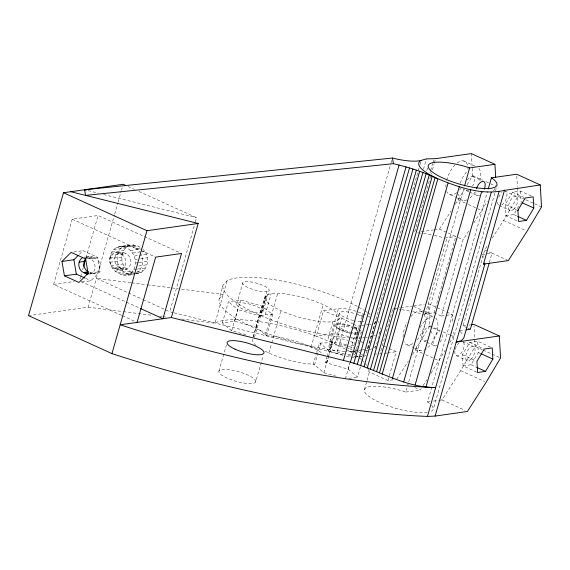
<?xml version="1.0" encoding="UTF-8"?>
<svg xmlns="http://www.w3.org/2000/svg" width="570" height="570" viewBox="0 0 570 570"><rect width="100%" height="100%" fill="white"/><g stroke="black" fill="none" stroke-linecap="round" stroke-linejoin="round"><path stroke-width="0.43" stroke-dasharray="2.85 2.14" d="M109.846 258.709C110.11 253.358 113.48 247.85 118.995 246.717C126.198 245.969 134.677 242.678 141.018 247.936L136.045 248.641C112.739 234.477 110.046 276.5 133.473 274.02C122.892 278.338 108.799 270.978 109.846 258.709L121.78 257.013C122.044 251.662 125.414 246.155 130.929 245.022M118.995 246.717C134.948 244.024 142.764 270.493 126.512 275.011M135.959 273.671C147.929 273.514 151.221 256.521 143.02 249.446M121.681 315.388L53.616 284.423L72.205 219.165L98.061 215.496L181.524 253.472M79.957 279.058L80.434 277.362M80.676 276.514L81.645 273.123M82.607 269.731L83.334 267.195M85.992 257.868L98.061 215.496M28.5 315.63L88.172 307.166L114.406 215.068M114.648 214.213L117.819 203.098M118.061 202.243L121.225 191.121M121.467 190.266L122.201 187.701M173.216 312.609L169.767 311.747L194.377 225.371M195.346 221.951L196.565 217.676L137.691 190.886M344.829 351.341A82.108 21.254 15.9 0 1 332.367 350.115L312.716 346.71A82.108 21.254 15.9 0 1 219.229 298.637L223.098 285.078L227.366 280.575A82.108 21.254 15.9 0 1 357.96 306.824M181.531 319.015L214.997 323.261L227.067 280.889M222.393 322.905L228.428 301.715L240.611 299.991L262.1 306.133L272.674 314.583L266.639 335.766L256.065 327.315L234.576 321.174L222.393 322.905L231.698 330.778L245.748 334.79M236.764 304.081L242.799 282.898M218.909 371.255L226.397 344.985M231.698 330.778L237.733 309.588L228.428 301.715M234.576 321.174L240.611 299.991M253.187 336.92L259.222 315.73L237.733 309.588M256.065 327.315L262.1 306.133M253.415 336.82L264.758 296.984L266.774 294.861L271.192 293.607L277.711 293.308A38.774 10.032 15.9 0 1 335.766 312.061A38.774 10.032 15.9 0 1 308.904 319.685A38.774 10.032 15.9 0 1 264.758 296.984M260.768 312.816L266.803 291.633M254.455 337.497L266.532 295.118M259.222 315.73L260.739 316.051L266.774 294.861M263.069 311.64A13.687 3.541 15.9 0 0 244.273 303.048A13.687 3.541 15.9 0 0 242.407 308.897A13.687 3.541 15.9 0 0 263.069 311.64L269.104 290.451A13.687 3.541 15.9 0 0 250.308 281.858A13.687 3.541 15.9 0 0 248.442 287.708A13.687 3.541 15.9 0 0 269.104 290.451M260.739 316.051L265.157 314.797L271.192 293.607M265.371 335.189L271.406 314.006M265.157 314.797L271.676 314.498L277.711 293.308M255.752 381.786A19.159 4.959 15.9 0 0 229.354 369.773A19.159 4.959 15.9 0 0 226.888 378.003A19.159 4.959 15.9 0 0 255.752 381.786L263.233 355.516M268.833 353.015L271.491 343.696M271.733 342.848L280.903 310.643M311.099 347.016L323.169 304.644M360.326 315.637L365.299 314.932L362.912 313.842A18.247 4.724 15.9 0 0 338.452 308.648L323.532 310.764L316.293 336.193A82.108 21.254 15.9 0 0 215.289 322.955L214.997 323.261M264.993 351.156A38.774 10.032 15.9 0 0 306.111 363.674L313.293 364.266L316.435 353.25M316.678 352.403L319.328 343.083L326.845 342.862L331.512 341.352L347.657 346.182M336.272 376.257L323.874 372.716L314.562 364.843L320.596 343.66L319.328 343.083M332.887 321.68L328.056 338.63L332.41 340.611M345.484 349.203L334.718 343.667L316.293 336.193L331.206 334.077L338.452 308.648M328.933 346.04L334.968 324.85A13.687 3.541 15.9 0 1 351.69 326.019M360.44 366.959L357.547 377.133L348.234 369.26L325.477 362.541L326.923 357.454M327.166 356.606L331.512 341.352M336.093 325.648L339.713 312.937A13.687 3.541 15.9 0 1 355.594 313.821M329.731 349.659L333.593 336.101M323.874 372.716L339.321 318.295M326.745 363.118L328.192 358.031M328.434 357.183L332.78 341.929M334.718 343.667L341.964 318.245L323.532 310.764M346.482 344.786A9.12 2.358 15.9 0 1 336.856 339.613L340.475 326.902M174.078 312.823L336.777 353.386L390.728 164.01M390.97 163.155L392.424 158.04M360.853 325.655L357.347 326.154L350.101 351.576L352.217 353.037M355.908 338.423L362.912 313.842M354.397 344.629L357.782 332.766M345.363 378.858L349.709 363.603M348.234 369.26L349.93 363.325M355.245 353.564L361.28 332.374A13.687 3.541 15.9 0 1 360.568 333.122M419.014 168.029L365.555 355.701A35.383 9.156 15.9 0 1 364.109 356.058M419.983 164.623L420.717 162.058M368.049 347.871L375.288 322.449M423.482 169.119L426.396 158.88M393.2 379.777L387.978 380.518L368.761 371.775L369.246 370.08M375.281 348.89L379.869 332.787M364.401 389.709L366.845 381.159M367.087 380.304L369.766 370.892M426.795 170.686L428.013 166.404M429.937 173.031L430.428 171.328M430.671 170.473L432.609 163.647M432.858 162.792L433.827 159.379M392.58 309.702L379.955 354.006L383.375 353.521M414.775 231.776L431.49 173.109M432.459 169.71L434.148 163.761M434.39 162.906L435.359 159.507M387.978 380.518L396.186 351.704L388.982 348.42M425.377 313.977L447.094 237.754M427.322 412.516L421.294 412.787L413.742 412.16A35.81 9.27 15.9 0 1 364.893 392.345A35.81 9.27 15.9 0 1 401.494 390.671L405.804 392.067L407.265 386.93M408.726 381.8L463.809 188.435M423.987 314.177L434.084 312.745L455.793 236.522L439.463 229.09L434.24 229.831M434.084 312.745L441.337 316.044L463.054 239.82L469.602 229.582M429.374 403.218L427.571 401.971L487.528 191.499M431.397 411.355L433.264 409.395L496.385 187.801M467.101 327.779L463.068 325.947L484.728 249.909L487.55 245.492M489.324 262.556L492.003 253.151L487.963 251.349M439.449 400.275L441.999 399.912L460.731 370.65L475.131 346.418L474.005 326.168M455.373 204.217L464.486 189.226M467.186 184.68L472.594 175.596L471.347 153.587M473.812 222.991L487.172 201.474M493.478 190.872L495.729 187.081M412.587 354.405L429.816 325.784L428.569 303.774L445.861 311.647M516.947 220.761L505.832 215.709L505.205 204.53L512.523 192.218L520.481 191.093L532.387 196.508M492.252 238.132L503.538 220.462L517.959 196.237L517.46 187.43M505.832 215.709L513.791 214.577L520.253 203.718M431.027 373.186L445.291 350.151M449.794 342.577L453.399 336.521L453.15 332.118M476.784 372.146L463.054 365.897L462.42 354.718L469.744 342.413L477.696 341.288L490.62 347.166M463.054 365.897L471.005 364.772L478.33 352.467L477.696 341.288M439.463 229.09L451.162 210.8M396.677 379.278L408.376 360.988M405.804 392.067L420.268 390.015L421.202 388.548M423.075 385.626L426.816 379.77M219.229 298.637L223.205 294.448L179.165 288.862M325.477 362.541L327.244 360.675A38.774 10.032 15.9 0 0 326.724 357.825M79.373 254.306L83.028 250.665L97.548 257.269L100.007 271.655L90.858 280.754L81.496 282.086M482.085 254.569L492.003 253.151L507.557 260.226M459.577 330.785L464.536 330.073M427.571 401.971L430.122 401.608M433.514 401.123L438.601 400.397M73.672 251.99L83.028 250.665M121.98 246.639L133.914 244.95M116.159 247.708L128.093 246.019M123.448 247.066L135.382 245.371M113.679 249.553L125.614 247.864M133.352 246.924L138.325 246.219M111.72 252.125L123.654 250.437M130.516 250.529L141.624 248.947M89.141 256.471L84.146 257.184A7.98 6.662 81.9 0 1 87.602 257.633L92.604 256.928L95.504 258.246A7.98 6.662 81.9 0 1 99.743 268.548A7.98 6.662 81.9 0 1 91.278 273.08L89.611 273.315M114.998 252.802L119.971 252.097M118.46 253.258L123.434 252.553L126.333 253.871A7.98 6.662 81.9 0 1 130.573 264.174A7.98 6.662 81.9 0 1 122.108 268.705L117.135 269.411L114.235 268.085A7.98 6.662 81.9 0 1 109.996 257.783A7.98 6.662 81.9 0 1 118.46 253.258L121.36 254.576L126.333 253.871M89.055 258.296L94.05 257.583M110.409 255.246L124.88 253.208M85.635 258.958L97.548 257.269M87.602 257.633L90.509 258.958L95.504 258.246M132.782 252.994L139.743 252.004L136.045 248.641M142.229 251.648L144.716 251.299M109.996 257.783L114.969 257.077A7.98 6.662 81.9 0 1 123.434 252.553M134.463 256.037L140.555 255.175M140.163 252.767L141.424 255.046L146.397 254.341M110.06 262.271L121.994 260.576C122.963 267.416 128.955 272.147 135.453 273.393M135.439 259.457L137.178 259.208M140.662 258.716L147.374 257.761M111.043 265.691L122.978 263.995M135.653 263.019L138.268 262.649M139.137 262.528L147.587 261.324M114.235 268.085L119.208 267.38L122.108 268.705M112.718 268.734L124.652 267.045M115.682 268.748L120.655 268.043M138.567 265.983L147.024 264.786M89.796 273.101L100.007 271.655M94.734 273.529L89.739 274.234A7.98 6.662 81.9 0 0 95.076 267.245A7.98 6.662 81.9 0 0 90.509 258.958M120.598 269.859L125.564 269.154M114.983 271.199L126.918 269.51M133.779 269.596L136.394 269.225M137.263 269.104L145.713 267.907M117.677 272.916L129.611 271.22M131.82 272.168L133.558 271.926M137.042 271.427L143.754 270.479M120.584 274.234L132.518 272.546M421.365 231.655L433.371 229.952M53.616 284.423L74.3 281.487M129.34 274.013L135.432 273.151M141.275 272.325L136.301 273.03C142.407 269.51 143.953 261.26 141.424 255.046M123.519 275.082L134.627 273.507M445.006 238.046L455.793 236.522M394.568 308.598L399.805 307.857M400.682 307.736L412.032 306.126M413.77 305.876L424.215 304.394M361.729 325.527L365.242 325.035M366.118 324.907L368.754 324.537M369.631 324.408L371.384 324.159M441.337 316.044L452.153 314.512L452.601 322.435M354.219 328.705L356.706 328.349M463.068 325.947L465.569 325.591M468.903 325.121L470.571 324.879M353.614 351.077L350.101 351.576L346.254 349.602M354.49 350.956L357.996 350.457M358.879 350.329L361.508 349.959M362.385 349.838L365.021 349.46M354.006 357.297L351.398 357.668L346.439 356.25M354.875 357.176L361.836 356.193M384.23 353.4L386.788 353.037M387.643 352.916L396.186 351.704M348.84 378.366L357.547 377.133M374.162 354.07L376.72 353.956M136.202 273.372L138.446 273.315M417.767 232.895L422.619 233.294M392.823 308.847L396.057 309.118M399.292 309.389L400.909 309.517M271.676 314.498L272.674 314.583M266.639 335.766L273.821 336.364A38.774 10.032 15.9 0 1 323.147 353.991M130.73 282.713L96.38 278.352L142.35 299.271M131.606 282.827L146.583 284.722M147.459 284.836L178.289 288.748M88.172 307.166L122.522 311.526M123.398 311.64L152.461 315.331M159.507 316.222L162.151 316.557M163.034 316.671L166.554 317.12M423.46 233.444L431.861 234.897M401.75 309.667L411.825 311.412M434.354 235.396L443.367 237.64M88.029 190.615L98.361 193.194M103.533 194.484L196.565 217.676M412.644 311.619L423.289 314.277M348.484 346.418L354.269 348.07M343.133 355.31L329.909 351.526L320.596 343.66M484.728 249.909L487.151 250.992M463.602 160.918L476.299 166.697M512.523 192.218L525.226 197.997M472.594 175.596L482.819 180.241M485.961 181.673L496.185 186.326M472.708 176.479L481.265 180.376M516.235 196.287L505.369 191.342A7.752 3.769 -65.5 0 1 506.516 197.854A7.752 3.769 -65.5 0 1 501.408 205.257M505.205 204.53L516.313 209.582M466.559 190.708L468.889 191.769M469.666 192.126L477.446 195.66M499.213 205.57L510.079 210.515M513.791 214.577L516.969 216.023M450.264 194.719L456.613 197.605M457.411 197.968L462.968 200.498M458.18 199.821L467.614 204.117M468.397 204.473L481.764 210.558M503.538 220.462L525.533 230.472M458.216 237.619L463.054 239.82M446.652 312.004L452.153 314.512M467.906 328.149L470.328 329.246M413.678 306.354L424.565 311.305M425.341 311.662L429.231 313.429M420.817 311.106L423.995 312.552M424.785 312.916L433.521 316.884A18.247 8.864 -65.5 0 0 420.061 327.572M128.015 186.483L134.463 189.418M469.744 342.413L483.474 348.662M429.816 325.784L440.033 330.436M443.175 331.868L449.466 334.733M450.257 335.089L453.399 336.521M475.131 346.418L482.277 349.674M483.075 350.037L499.755 357.625M440.033 331.277L429.923 326.674A7.752 3.769 -65.5 0 0 422.391 335.324A7.752 3.769 -65.5 0 0 427.186 339.727M462.569 341.53L473.449 346.482M478.33 352.467L479.947 353.201M462.42 354.718L476.149 360.967M423.774 340.903L426.103 341.964M426.887 342.314L434.661 345.855M456.42 355.758L467.3 360.703M471.005 364.772L475.85 366.973M407.479 344.907L413.834 347.8M414.625 348.163L420.183 350.685M415.395 350.016L422.47 353.236M425.619 354.668L438.986 360.746M460.731 370.65L484.571 381.494M383.375 345.869L388.177 348.056M358.06 340.354L360.447 341.444M72.205 219.165L140.27 250.137M141.082 250.501L154.855 256.771M406.902 383.931L408.476 384.65M414.761 387.507L420.268 390.015M441.999 399.912L465.034 410.4M313.293 364.266L314.562 364.843M89.825 272.417L91.278 273.08M143.155 299.635L169.767 311.747M85.536 278.331L90.858 280.754M81.09 281.487L139.436 308.035M122.493 315.759L134.648 321.288M517.959 196.237L525.02 199.45M525.804 199.806L533.655 203.383M534.439 203.739L541.5 206.96M341.964 318.245L352.73 323.781M353.5 324.173L357.347 326.154M352.923 353.528L355.039 354.989M355.744 355.481L358.566 357.426M359.271 357.917L361.387 359.378M355.602 349.196L357.597 350.885M358.259 351.448L360.924 353.692M361.587 354.255L362.912 355.381M482.441 256.016L483.631 257.341M460.175 331.448L463.146 334.768M431.654 405.512L432.78 406.759L433.264 409.395M361.964 360.033L364.301 362.634M364.886 363.29L367.215 365.89M380.511 327.657L380.831 329.396M367.964 367.415L368.761 371.775M121.78 257.013L121.994 260.576M520.481 191.093L521.115 202.272M516.812 175.988L517.41 186.547M457.147 163.02A18.247 8.864 -65.5 0 1 467.763 166.369M467.885 167.217A18.247 8.864 -65.5 0 1 467.984 169.425M461.237 187.922A18.247 8.864 -65.5 0 1 459.584 189.938M456.72 192.61A18.247 8.864 -65.5 0 1 446.752 191.499M445.882 186.967A18.247 8.864 -65.5 0 1 445.961 184.616M446.688 180.348A18.247 8.864 -65.5 0 1 450.143 171.599L452.63 167.715A18.247 8.864 -65.5 0 1 454.846 165.086M121.36 254.576A7.98 6.662 81.9 0 1 125.6 264.886A7.98 6.662 81.9 0 1 117.135 269.411M119.208 267.38A7.98 6.662 81.9 0 1 114.969 257.077M86.042 258.132A7.98 6.662 81.9 0 1 92.604 256.928M463.382 342.1A7.752 3.769 -65.6 0 1 460.439 353.991A7.752 3.769 -65.6 0 1 454.881 351.084M455.273 349.239A7.752 3.769 -65.6 0 1 459.156 342.705M256.243 345.598A38.774 10.032 15.9 0 1 252.688 339.364M380.703 330.949A82.108 21.254 15.9 0 1 378.466 333.607M375.388 335.331A82.108 21.254 15.9 0 1 373.884 335.901M373.065 336.158A82.108 21.254 15.9 0 1 370.372 336.834M367.358 337.362A82.108 21.254 15.9 0 1 365.869 337.554M365.099 337.639A82.108 21.254 15.9 0 1 362.663 337.839M361.822 337.896A82.108 21.254 15.9 0 1 351.163 337.91M350.351 337.875A82.108 21.254 15.9 0 1 336.229 336.557L316.578 333.151A82.108 21.254 15.9 0 1 223.098 285.078M358.687 307.223A82.108 21.254 15.9 0 1 363.817 310.187M364.615 310.679A82.108 21.254 15.9 0 1 366.923 312.168M367.664 312.659A82.108 21.254 15.9 0 1 370.429 314.619M377.005 320.368A82.108 21.254 15.9 0 1 379.093 322.948M424.329 314.327A18.247 8.864 -65.5 0 1 416.805 340.133M412.78 343.603A18.247 8.864 -65.5 0 1 403.966 341.694M403.097 337.162A18.247 8.864 -65.5 0 1 406.987 322.485M410.934 316.528A18.247 8.864 -65.5 0 1 422.249 311.697M435.573 317.953A18.247 8.864 -65.5 0 1 431.155 343.888A18.247 8.864 -65.5 0 1 415.901 344.387M375.944 345.905A82.108 21.254 15.9 0 1 372.851 348.27M371.526 348.89A82.108 21.254 15.9 0 1 368.341 349.959M367.443 350.187A82.108 21.254 15.9 0 1 364.536 350.764M355.324 351.562A82.108 21.254 15.9 0 1 352.559 351.597M351.612 351.59A82.108 21.254 15.9 0 1 345.662 351.391M356.713 333.671A13.687 3.541 15.9 0 1 353.82 333.429M349.702 332.673A13.687 3.541 15.9 0 1 334.968 324.85M354.098 326.916A13.687 3.541 15.9 0 1 358.145 328.876M360.026 330.173A13.687 3.541 15.9 0 1 361.095 331.37M353.991 351.362A13.687 3.541 15.9 0 1 354.533 354.312M350.671 354.861A13.687 3.541 15.9 0 1 346.182 354.376M344.515 354.048A13.687 3.541 15.9 0 1 328.904 346.154A13.687 3.541 15.9 0 1 345.655 347.208M346.474 347.493A13.687 3.541 15.9 0 1 352.11 350.058M498.401 204.993A7.752 3.769 -65.5 0 1 497.681 200.897M498.743 197.17A7.752 3.769 -65.5 0 1 501.956 192.517M478.914 168.364A18.247 8.864 -65.5 0 1 479.876 181.068M475.23 191.826A18.247 8.864 -65.5 0 1 469.416 198.388M466.844 199.942A18.247 8.864 -65.5 0 1 458.686 194.199M460.268 183.162A18.247 8.864 -65.5 0 1 467.543 170.865M467.35 179.956A7.752 3.769 -65.5 0 1 473.52 177.056A7.752 3.769 -65.5 0 1 472.594 186.098M468.747 190.394A7.752 3.769 -65.5 0 1 465.74 190.131M483.153 191.634A7.752 3.769 -65.5 0 1 482.441 192.724M479.634 195.353A7.752 3.769 -65.5 0 1 475.836 192.667M431.462 331.341A7.752 3.769 -65.5 0 1 431.077 333.186M442.42 334.618A7.752 3.769 -65.5 0 1 439.271 343.411M436.848 345.541A7.752 3.769 -65.5 0 1 433.278 340.276A7.752 3.769 -65.5 0 1 439.791 331.541M361.829 356.371A35.383 9.156 15.9 0 1 360.546 356.464M358.452 356.514A35.383 9.156 15.9 0 1 356.955 356.492M356.186 356.464A35.383 9.156 15.9 0 1 353.742 356.314M351.163 356.058A35.383 9.156 15.9 0 1 346.346 355.381M342.734 354.725A35.383 9.156 15.9 0 1 336.777 353.386M331.206 334.077A18.247 4.724 15.9 0 1 349.353 336.849M351.569 337.611A18.247 4.724 15.9 0 1 355.666 339.271M367.8 346.531A18.247 4.724 15.9 0 1 367.101 348.868M361.074 341.736A18.247 4.724 15.9 0 1 363.867 343.204M353.927 345.128A9.12 2.358 15.9 0 1 349.424 345.334M336.856 339.613A9.12 2.358 15.9 0 1 347.821 340.333M350.6 341.416A9.12 2.358 15.9 0 1 353.564 343.161M375.046 321.102A18.247 4.724 15.9 0 1 373.435 323.796M368.313 316.307A18.247 4.724 15.9 0 1 371.106 317.775M363.753 321.651A13.687 3.541 15.9 0 1 361.451 321.758M360.781 321.729A13.687 3.541 15.9 0 1 355.295 320.946M353.578 320.554A13.687 3.541 15.9 0 1 339.713 312.937M357.255 314.391A13.687 3.541 15.9 0 1 362.891 316.956M357.162 334.44A13.687 3.541 15.9 0 1 336.364 326.795A13.687 3.541 15.9 0 1 351.975 326.539M353.635 327.102A13.687 3.541 15.9 0 1 359.271 329.667M357.547 332.417A9.12 2.358 15.9 0 1 343.66 329.823A9.12 2.358 15.9 0 1 344.772 326.118A9.12 2.358 15.9 0 1 357.896 331.248M513.492 209.34A7.752 3.769 -65.5 0 0 517.047 196.864A7.752 3.769 -65.5 0 0 508.932 203.996A7.752 3.769 -65.5 0 0 513.492 209.34M470.713 359.528A7.752 3.769 -65.5 0 0 474.261 347.052A7.752 3.769 -65.5 0 0 466.146 354.191A7.752 3.769 -65.5 0 0 470.713 359.528"/><path stroke-width="0.85" d="M125.592 185.385L123.177 184.281L63.505 192.745L28.5 315.63L111.962 353.614A387.514 100.299 15.9 0 0 427.45 416.414L435.124 416.064L467.421 411.483L486.16 382.214L500.553 357.988L499.327 335.979L473.905 324.408L471.404 324.765M83.576 266.347L85.749 258.716M111.962 353.614L146.967 230.722L198.182 223.461L171.385 317.533L120.17 324.793A387.514 100.299 15.9 0 0 435.658 387.6C402.555 387.408 374.839 367.607 343.432 360.418L171.385 317.533M137.078 322.399L155.667 257.141L181.524 253.472L162.935 318.73L140.249 308.406M343.432 360.418L399.078 165.072C410.393 167.929 421.529 171.57 432.217 176.287C454.176 185.863 480.054 195.881 504.172 190.43L540.274 184.951L541.5 206.96L527.107 231.185L508.333 260.583L483.46 264.11L504.564 190.017M350.393 362.278L406.04 166.932M353.863 363.297L409.509 167.951M357.305 364.365L412.951 169.019M360.696 365.484L416.342 170.138M364.038 366.645L419.684 171.292M367.308 367.842L422.954 172.496M370.493 369.075L426.139 173.729M373.585 370.343L429.231 174.997M376.57 371.633L432.217 176.287M379.442 372.944L435.088 177.598M382.178 374.262L437.824 178.916L429.281 174.527L423.011 170.188A45.614 11.806 15.9 0 1 421.202 160.355A35.383 9.156 15.9 0 1 392.424 158.04L84.581 189.76L85.621 195.396L393.464 163.675L399.078 165.072M392.416 378.416L448.063 183.07M403.653 382.05L459.299 186.704M464.536 185.87L469.659 167.908L494.938 164.317L495.686 177.519M415.117 384.907L470.763 189.561M426.039 386.802L481.686 191.456M488.262 188.934L491.426 177.811L516.712 174.228L540.274 184.951M427.45 416.414L491.304 192.254M435.124 416.064L498.978 191.905M484.949 263.732L463.759 338.117L461.394 340.618L456.192 342.093L499.327 335.979M489.081 263.411L470.328 329.246L466.196 329.838M517.923 210.658L518.13 209.924M526.495 220.355L533.812 208.05L533.185 196.871L525.226 197.997L517.902 210.309L518.536 221.488L526.495 220.355L517.76 216.386M485.54 371.384L492.865 359.079L492.231 347.899L484.279 349.025L476.955 361.337L477.589 372.516L485.54 371.384L476.663 367.344M483.46 264.11L484.45 263.069M61.966 261.452L71.122 252.353L85.635 258.958L88.094 273.344L78.945 282.442L64.431 275.837L61.966 261.452L73.879 259.763L78.147 255.517M421.202 160.355L426.396 158.88L435.601 158.66L471.347 153.587L494.938 164.317M79.137 262.157L84.139 261.452M82.493 257.761A7.98 6.662 81.9 0 0 78.817 265.221A7.98 6.662 81.9 0 0 83.377 272.467L88.379 271.755M64.431 275.837L76.337 274.149L84.759 277.982M84.83 273.123L88.165 272.652M83.377 272.467L86.284 273.785L88.778 273.429M84.581 189.76L86.305 190.188M70.83 191.705L198.182 223.461M469.659 167.908L465.348 166.511A35.81 9.27 15.9 0 0 428.747 168.186A35.81 9.27 15.9 0 0 477.596 188L485.148 188.627L491.176 188.349L495.252 187.195L497.118 185.229L496.634 182.599L493.834 179.472L491.426 177.811M521.906 202.635L533.812 208.05M480.752 353.564L492.865 359.079M63.505 192.745L146.967 230.722M392.424 158.04L393.464 163.675M73.879 259.763L76.337 274.149M87.83 271.477A7.98 6.662 81.9 0 1 85.628 258.588M87.994 274.284A7.98 6.662 81.9 0 1 86.284 273.785M476.484 188.52A7.752 3.769 -65.5 0 1 483.103 181.331A7.752 3.769 -65.5 0 1 484.322 189.212M235.096 349.189A19.159 4.959 15.9 0 0 263.96 352.972A19.159 4.959 15.9 0 0 237.562 340.96A19.159 4.959 15.9 0 0 235.096 349.189"/></g></svg>
